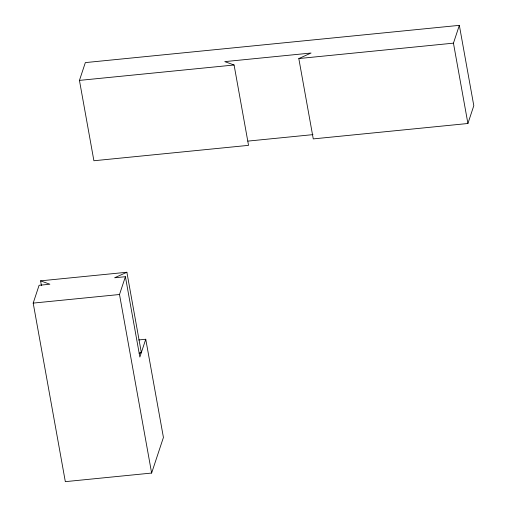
<?xml version="1.0" encoding="UTF-8"?>
<svg xmlns="http://www.w3.org/2000/svg" width="507" height="507" viewBox="0 0 507 507"><rect width="100%" height="100%" fill="white"/><g stroke="black" fill="none" stroke-linecap="round" stroke-linejoin="round"><path stroke-width="0.76" d="M79.447 80.398L85.341 62.602L459.342 25.35L473.804 105.697L467.91 123.499L313.269 138.899L298.813 58.552L311.076 53.026L224.766 61.626L234.082 64.997L248.538 145.351L93.903 160.751L79.447 80.398L234.082 64.997M138.69 339.95L145.75 339.253L163.425 437.452L151.631 473.056L65.327 481.65L33.196 303.097L39.09 285.295L49.882 284.224L40.566 280.846L41.403 285.485M151.631 473.056L119.506 294.504L125.4 276.702L114.614 277.773L126.877 272.253L141.333 352.599L139.165 353.575M145.75 339.253L139.856 357.048L125.4 276.702M467.91 123.499L453.448 43.152L459.342 25.35M298.813 58.552L453.448 43.152M247.853 141.111L312.977 134.628M40.566 280.846L126.877 272.253M33.196 303.097L119.506 294.504M139.761 352.758L141.333 352.599"/></g></svg>
